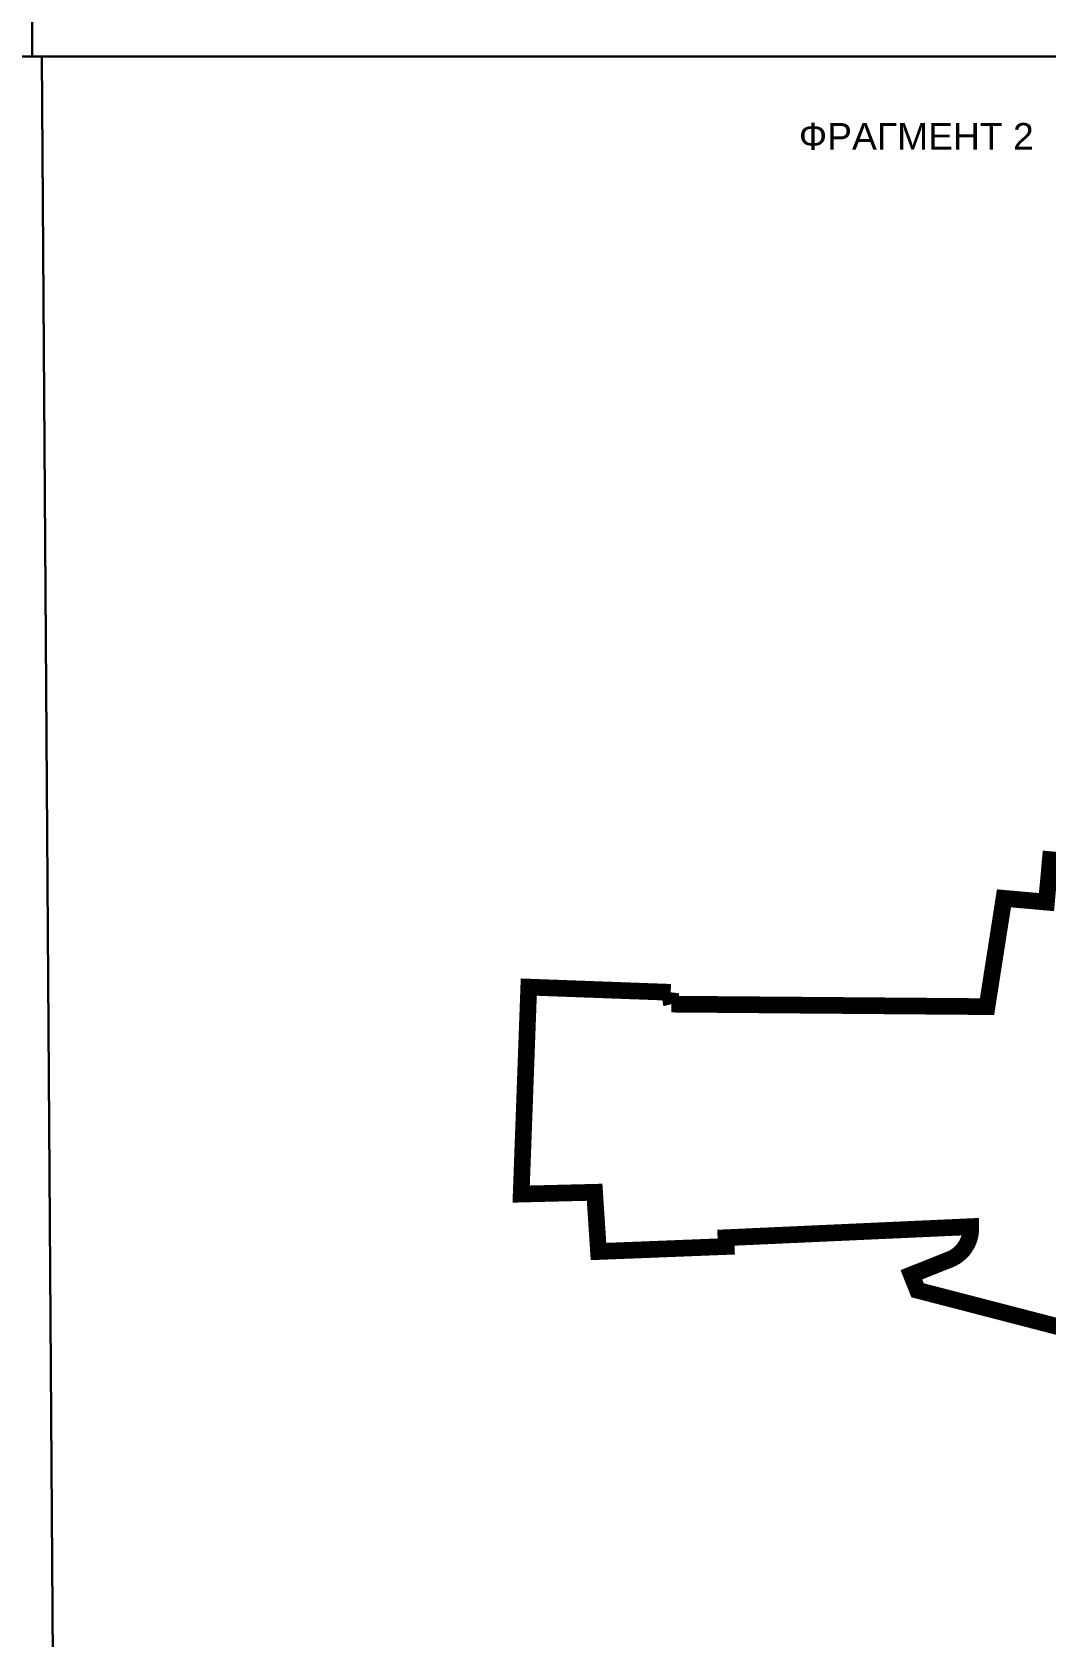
# Model space of a CAD drawing. Header units: metres. Extents: x 180 to 3220, y 13789 to 15035.
# Drawn here: x 649.6 to 710.4, y 14719.2 to 14815.5 of the extents above; entities that cross this region are included whole.
import ezdxf

# ---------------------------------------------------------------- set-up
doc = ezdxf.new("R2010")
doc.units = ezdxf.units.M
doc.header["$MEASUREMENT"] = 0
doc.linetypes.add('482 Границы районов', pattern=[5, 3, -1, 0, -1])
doc.layers.add('!!!_Условные обозначения на ЛИСТ', color=7, linetype='Continuous')
doc.layers.add('0 Участки плана', color=170, linetype='Continuous')
doc.styles.get("Standard").update_dxf_attribs({"font": 'arial.ttf'})

msp = doc.modelspace()

# ---------------------------------------------------------------- linework, layer by layer
at = {"layer": '!!!_Условные обозначения на ЛИСТ', "color": 5, "linetype": '482 Границы районов', "lineweight": 20, "const_width": 1}
msp.add_lwpolyline([(715.417, 14765.397), (710.67, 14765.823), (710.594, 14764.975), (710.439, 14763.278), (707.89, 14763.505), (706.874, 14757.009), (687.95, 14757.16, -0.0894), (687.903, 14757.868), (679.391, 14758.181), (678.935, 14745.769), (683.339, 14745.878), (683.573, 14742.324), (691.235, 14742.626), (691.215, 14743.152), (705.899, 14743.815), (705.9, 14743.758, -0.31404), (704.642, 14741.848), (702.337, 14740.929), (702.708, 14740), (714.83, 14736.857)], format="xyb", dxfattribs=at)
at = {"layer": '0 Участки плана', "color": 140, "lineweight": 30}
msp.add_xline((753.479, 14813.981), (-1, 0), dxfattribs=at)
at = {"layer": '0 Участки плана', "color": 155, "lineweight": 30}
for points in [[(888.735, 14997.026), (649.604, 14997.026), (649.604, 14813.981), (888.735, 14813.981)], [(888.735, 14813.981), (650.184, 14813.981), (651.342, 14645.083), (889.893, 14645.083)]]:
    msp.add_lwpolyline(points, close=True, dxfattribs=at)

# ---------------------------------------------------------------- texts
at = {"layer": '!!!_Условные обозначения на ЛИСТ', "lineweight": 30, "ltscale": 0.5, "insert": (695.588, 14810), "char_height": 1.6, "width": 48.11536, "attachment_point": 1}
msp.add_mtext('{\\C155;ФРАГМЕНТ 2}', dxfattribs=at)

doc.saveas('drawing.dxf')
